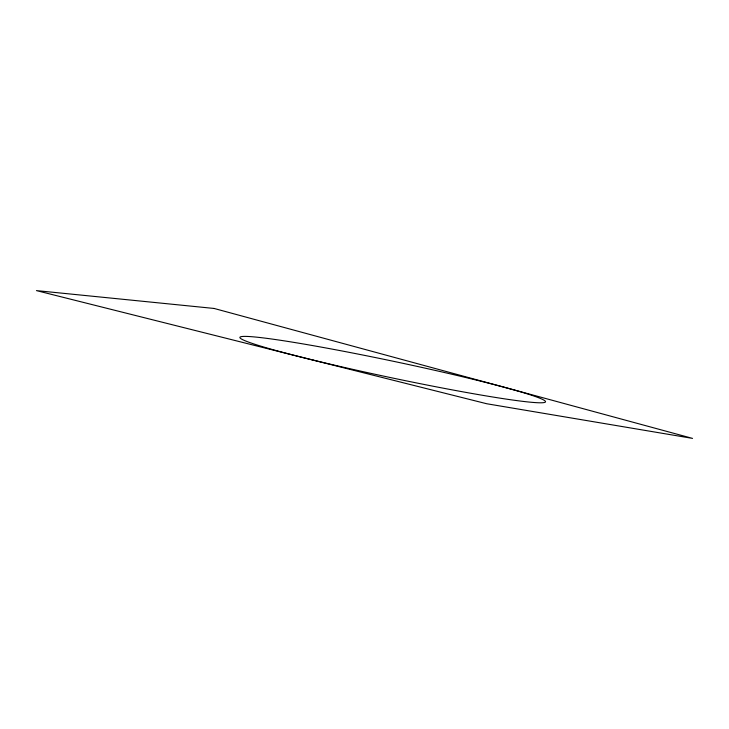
<?xml version="1.0" encoding="UTF-8"?>
<svg xmlns="http://www.w3.org/2000/svg" width="729" height="729" viewBox="0 0 729 729"><rect width="100%" height="100%" fill="white"/><g stroke="black" fill="none" stroke-linecap="round" stroke-linejoin="round"><path stroke-width="1.09" d="M214.116 308.458L36.45 290.607L486.69 403.738L692.55 438.393L214.116 308.458M312.823 360.008A156.161 8.265 11.9 0 0 545.474 401.916A156.161 8.265 11.9 0 0 319.84 346.858A156.161 8.265 11.9 0 0 312.823 360.008"/></g></svg>
